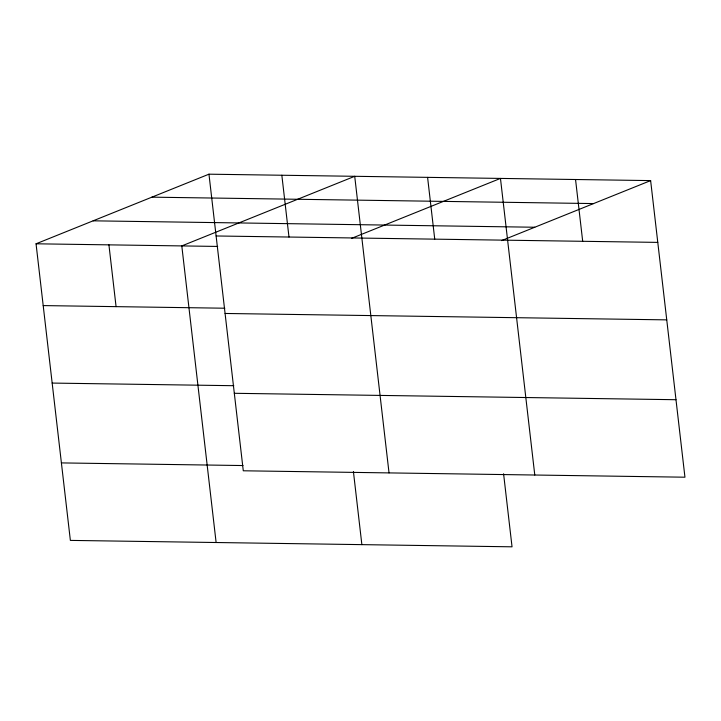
<?xml version="1.0" encoding="UTF-8"?>
<svg xmlns="http://www.w3.org/2000/svg" width="721" height="721" viewBox="0 0 721 721"><rect width="100%" height="100%" fill="white"/><g stroke="black" fill="none" stroke-linecap="round" stroke-linejoin="round"><path stroke-width="1.08" d="M503.582 473.751L512.036 546.815L70.37 540.399L36.05 243.797L208.964 174.185L650.63 180.601L684.95 477.203L243.283 470.786L208.964 174.185M351.415 238.426L500.464 178.42L534.784 475.022M501.582 240.607L650.63 180.601M151.897 197.157L593.572 203.574M93.108 220.824L534.784 227.241M216.111 235.974L657.777 242.391M36.05 243.797L217.679 246.438M43.197 305.587L224.826 308.218M225.078 313.464L666.745 319.872M52.164 383.076L233.793 385.708M234.316 393.296L675.983 399.713M61.402 462.909L243.031 465.55M575.547 179.511L582.694 241.301M427.589 177.366L434.736 239.147M389.034 472.904L354.714 176.303L181.8 245.915L216.12 542.516M353.416 471.57L361.87 544.634M281.839 175.248L288.986 237.029M108.925 244.861L116.072 306.641"/></g></svg>
